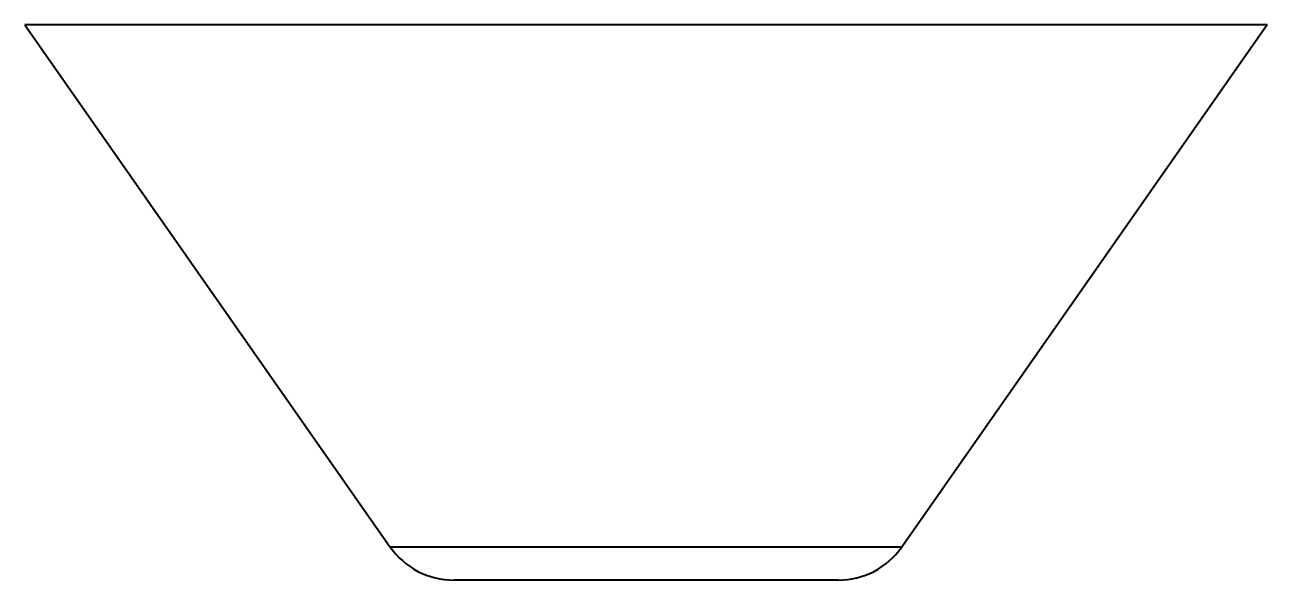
# Model space of a CAD drawing. Header units: millimetres. Extents: x 15 to 415, y 5 to 292.
# Drawn here: x 329.86 to 330.821, y 200.116 to 200.545 of the extents above; entities that cross this region are included whole.
import ezdxf

# ---------------------------------------------------------------- set-up
doc = ezdxf.new("R2010")
doc.units = ezdxf.units.MM
doc.layers.add('Geometries', color=7, linetype='Continuous')

msp = doc.modelspace()

# ---------------------------------------------------------------- linework, layer by layer
at = {"layer": 'Geometries', "linetype": 'Continuous', "lineweight": 40}
for p, q in [((329.85982, 200.54514), (330.14259, 200.14129)), ((330.8212, 200.54514), (329.85982, 200.54514)), ((330.8212, 200.54514), (330.53842, 200.14129)), ((330.53842, 200.14129), (330.14259, 200.14129)), ((330.48927, 200.11571), (330.19174, 200.11571))]:
    msp.add_line(p, q, dxfattribs=at)
for centre, start, end in [((330.19174, 200.17571), 215, 270), ((330.48927, 200.17571), 270, 325)]:
    msp.add_arc(centre, 0.06, start, end, dxfattribs=at)

doc.saveas('drawing.dxf')
